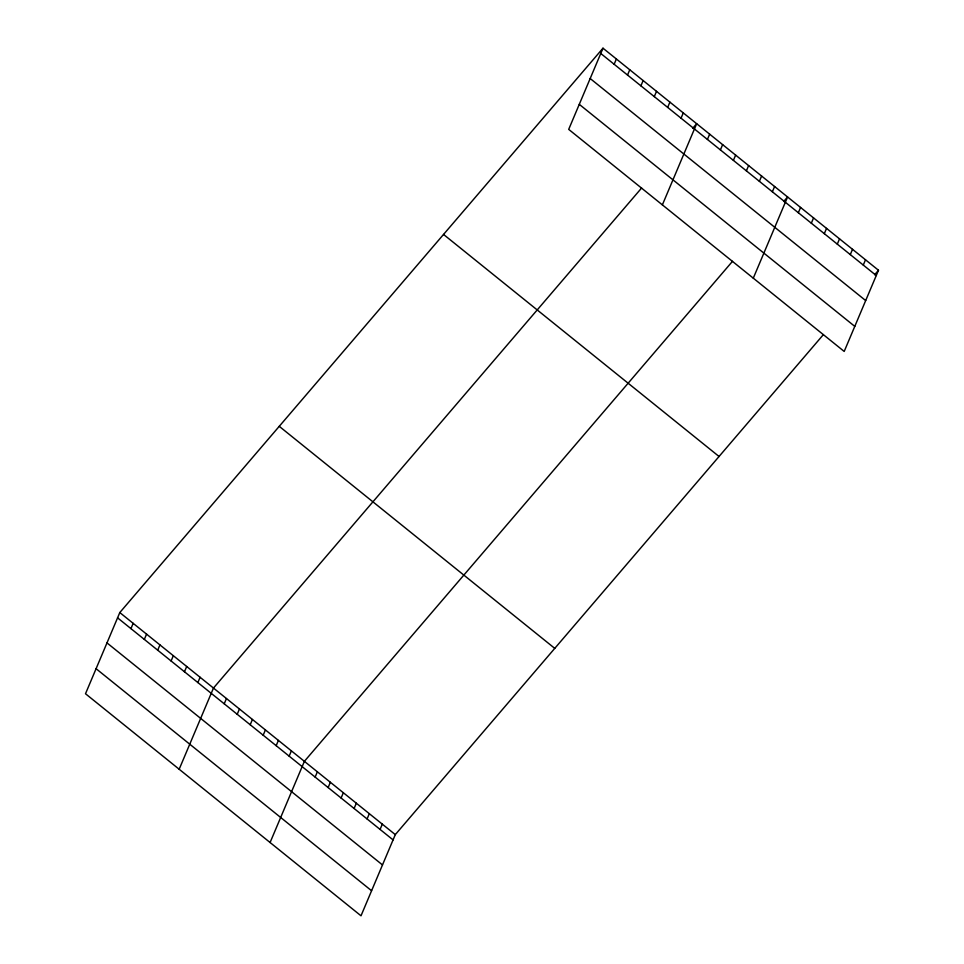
<?xml version="1.0" encoding="UTF-8"?>
<svg xmlns="http://www.w3.org/2000/svg" width="964" height="964" viewBox="0 0 964 964"><rect width="100%" height="100%" fill="white"/><g stroke="black" fill="none" stroke-linecap="round" stroke-linejoin="round"><path stroke-width="1.45" d="M602.994 48.2L568.7 129.381L844.199 351.438L878.493 270.257L602.994 48.2L119.801 612.562L85.507 693.743L361.006 915.8L395.3 834.619L823.413 334.592M130.947 628.624L133.177 623.346M144.335 639.409L146.564 634.131M157.71 650.194L159.94 644.916M171.098 660.979L173.327 655.701M184.473 671.763L186.703 666.486M197.861 682.548L200.09 677.27M179.171 769.248L213.466 688.067L641.578 188.04M224.226 703.804L226.456 698.526M237.216 714.276L239.446 708.998M250.206 724.747L252.435 719.469M263.184 735.207L265.413 729.929M276.174 745.678L278.403 740.4M289.164 756.15L291.393 750.872M270.089 842.524L304.383 761.343L732.495 261.316M614.152 64.263L616.382 58.985M315.144 777.08L317.373 771.803M627.528 75.047L629.757 69.77M328.134 787.552L330.363 782.274M640.915 85.832L643.145 80.554M341.111 798.023L343.341 792.745M654.291 96.617L656.52 91.339M354.101 808.495L356.331 803.217M367.091 818.954L369.32 813.676M667.678 107.402L669.908 102.124M380.081 829.426L382.31 824.148M681.054 118.186L683.283 112.909M662.376 204.886L696.671 123.693L692.803 128.212M707.419 139.443L709.649 134.165M720.409 149.914L722.639 144.636M733.399 160.386L735.628 155.108M746.389 170.845L748.618 165.567M759.379 181.316L761.608 176.038M772.369 191.788L774.598 186.51M753.294 278.162L787.588 196.969L783.72 201.488M798.337 212.719L800.566 207.441M811.327 223.19L813.556 217.912M824.316 233.662L826.546 228.384M837.306 244.121L839.536 238.843M850.296 254.592L852.525 249.315M863.286 265.064L865.515 259.786M874.637 274.764L878.493 270.257M600.765 53.478L876.264 275.535M590.185 78.53L865.684 300.575M579.28 104.341L854.791 326.386M443.536 234.445L719.048 456.49M279.247 426.329L554.758 648.374M119.801 612.562L395.3 834.619M117.572 617.84L393.071 839.897M106.98 642.892L382.491 864.937M96.087 668.703L371.586 890.748"/></g></svg>
